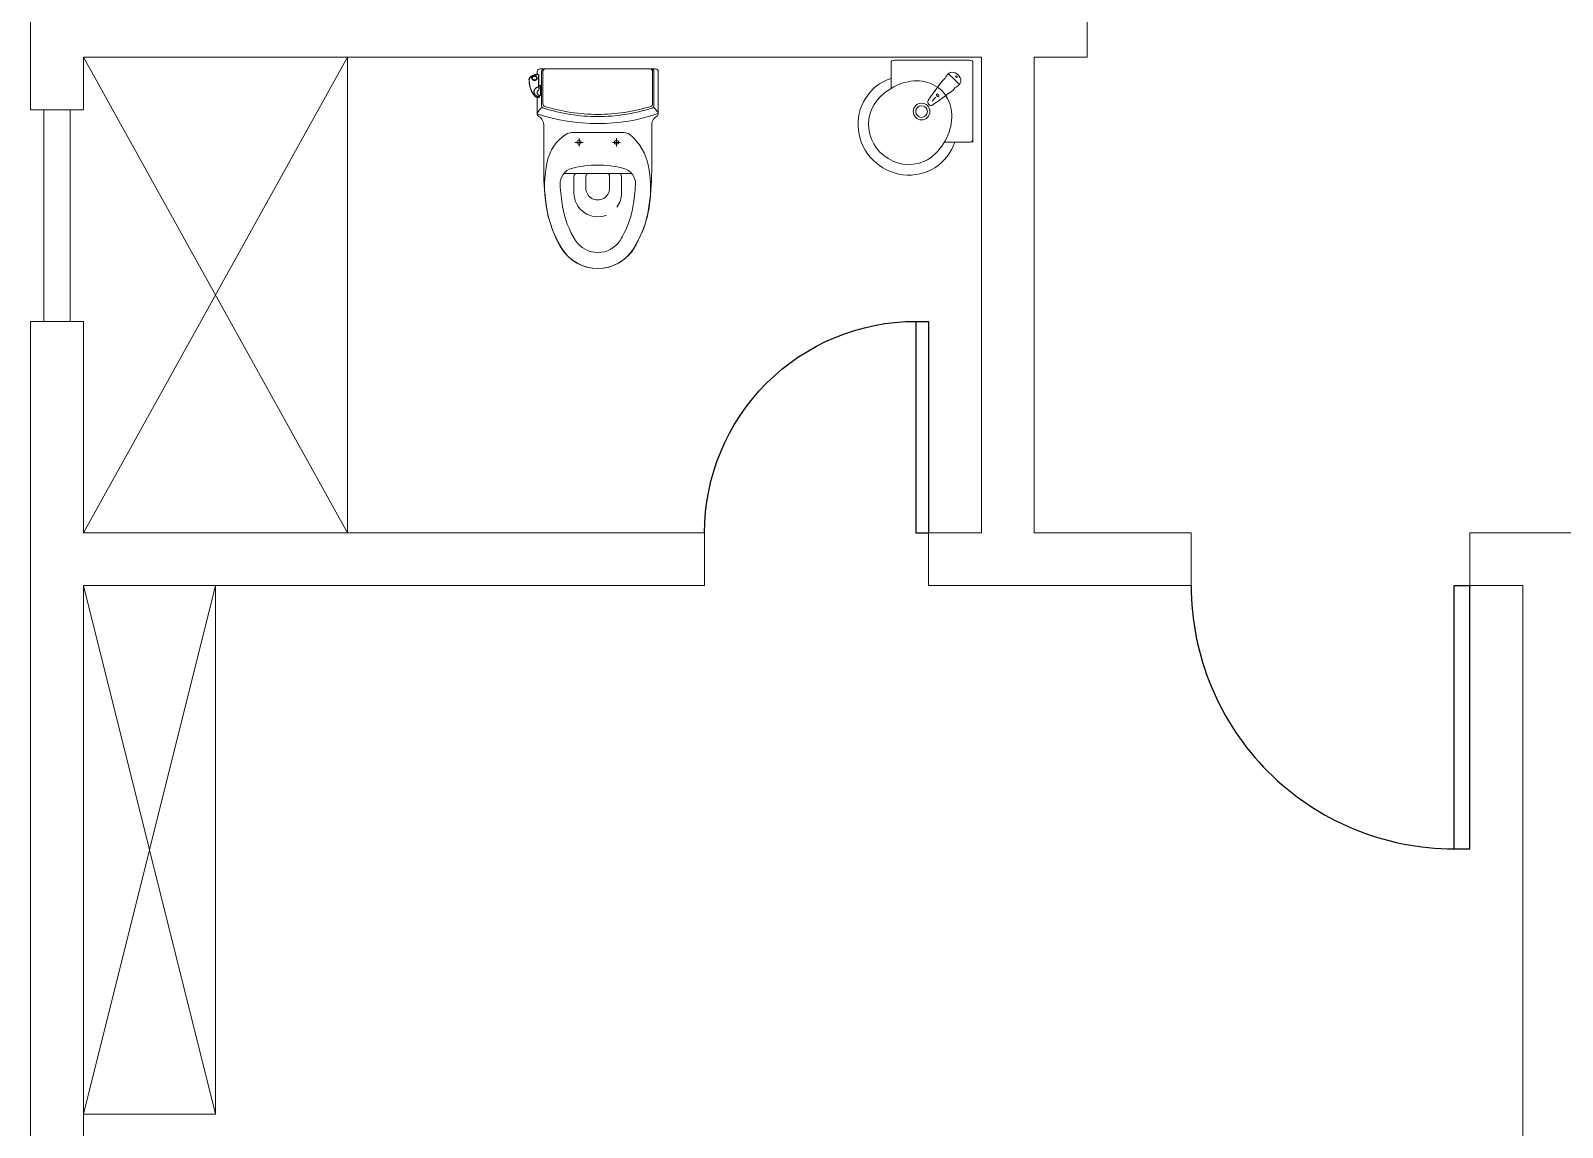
# Model space of a CAD drawing. Header units: inches. Extents: x -179 to 300, y 123 to 718.
# Drawn here: x -155.74 to -149.94, y 219.55 to 223.7 of the extents above; entities that cross this region are included whole.
import ezdxf

# ---------------------------------------------------------------- set-up
doc = ezdxf.new("R2010")
doc.units = ezdxf.units.IN
doc.header["$MEASUREMENT"] = 0
doc.linetypes.add('ACAD_ISO02W100', pattern=[15, 12, -3])
doc.linetypes.add('HIDDEN', pattern=[0.375, 0.25, -0.125])
for name, color, linetype in [('1', 1, 'Continuous'), ('A_WALL_3D', 1, 'Continuous'), ('BODY', 7, 'Continuous'), ('COVER', 7, 'Continuous'), ('DIM', 7, 'Continuous'), ('FUR', 6, 'Continuous'), ('HIDDEN', 8, 'HIDDEN')]:
    doc.layers.add(name, color=color, linetype=linetype)

# ---------------------------------------------------------------- blocks, each defined once
blk = doc.blocks.new('DESK4')
at = {"color": 0}
for p, q in [((0, 1), (-0.06, 1)), ((0, 0), (-0.06, 0))]:
    blk.add_line(p, q, dxfattribs=at)
blk.add_lwpolyline([(-0.06, 1), (-0.06, 0)], dxfattribs=at)
blk.add_lwpolyline([(1, 0, 0.414214), (0, 1), (0, 0)], format="xyb", dxfattribs=at)

msp = doc.modelspace()

# ---------------------------------------------------------------- linework, layer by layer
at = {"color": 40, "linetype": 'ACAD_ISO02W100', "lineweight": 0, "true_color": 0xf8d731}
for p, q in [((-155.74211, 223.79621), (-155.74211, 223.39621)), ((-155.54211, 223.39621), (-155.74211, 223.39621)), ((-155.74211, 222.59621), (-155.74211, 217.39621)), ((-155.54211, 222.59621), (-155.74211, 222.59621)), ((-153.19011, 221.79621), (-153.19011, 221.59621)), ((-152.34211, 221.79621), (-152.34211, 221.59621)), ((-150.29211, 221.59621), (-150.29211, 221.79621))]:
    msp.add_line(p, q, dxfattribs=at)
at = {"lineweight": 0}
for p, q in [((-151.74211, 223.79621), (-151.74211, 223.59621)), ((-152.14211, 223.59621), (-155.54211, 223.59621)), ((-151.74211, 223.59621), (-151.94211, 223.59621))]:
    msp.add_line(p, q, dxfattribs=at)
at = {"linetype": 'ACAD_ISO02W100', "lineweight": 0}
for p, q in [((-155.54211, 223.59621), (-155.54211, 223.39621)), ((-152.14211, 223.59621), (-152.14211, 221.79621)), ((-151.94211, 223.59621), (-151.94211, 221.79621)), ((-155.69211, 223.39621), (-155.69211, 222.59621)), ((-155.59211, 223.39621), (-155.59211, 222.59621)), ((-155.54211, 222.59621), (-155.54211, 221.79621)), ((-153.19011, 221.79621), (-155.54211, 221.79621)), ((-152.14211, 221.79621), (-152.39011, 221.79621)), ((-151.34787, 221.79621), (-151.94211, 221.79621)), ((-151.94211, 221.79621), (-151.34787, 221.79621)), ((-151.94211, 221.79621), (-151.34787, 221.79621)), ((-149.69211, 221.79621), (-150.29211, 221.79621)), ((-150.29211, 221.79621), (-149.99211, 221.79621)), ((-153.19011, 221.59621), (-155.54211, 221.59621)), ((-155.54211, 221.59621), (-155.54211, 217.59621)), ((-151.34787, 221.59621), (-152.34211, 221.59621)), ((-150.09211, 221.59621), (-150.35187, 221.59621)), ((-150.09211, 221.59621), (-150.09211, 217.59621))]:
    msp.add_line(p, q, dxfattribs=at)
at = {"color": 177, "linetype": 'ACAD_ISO02W100', "lineweight": 0, "true_color": 0x293189}
for p, q in [((-154.54211, 223.59621), (-155.54211, 221.79621)), ((-155.54211, 223.59621), (-154.54211, 221.79621)), ((-154.54211, 223.59621), (-154.54211, 221.79621)), ((-155.54211, 221.59621), (-155.04211, 221.59621)), ((-155.04211, 221.59621), (-155.54211, 219.59621)), ((-155.04211, 219.59621), (-155.54211, 221.59621)), ((-155.04211, 221.59621), (-155.04211, 219.59621)), ((-155.04211, 219.59621), (-155.54211, 219.59621))]:
    msp.add_line(p, q, dxfattribs=at)
at = {"color": 177, "lineweight": 0, "true_color": 0x293189}
for p, q in [((-152.48409, 223.47779), (-152.48409, 223.57462)), ((-152.18409, 223.58462), (-152.47409, 223.58462)), ((-152.17409, 223.28462), (-152.17409, 223.57462)), ((-152.18409, 223.27462), (-152.28196, 223.27462))]:
    msp.add_line(p, q, dxfattribs=at)
at = {"color": 177, "linetype": 'Continuous', "lineweight": 0, "ltscale": 1.2, "true_color": 0x293189}
for q in [(-152.26594, 223.53321), (-152.2255, 223.49277)]:
    msp.add_line((-152.24572, 223.51299), q, dxfattribs=at)
at = {"color": 177, "linetype": 'Continuous', "lineweight": 0, "ltscale": 8, "true_color": 0x293189}
msp.add_line((-152.32901, 223.42969), (-152.31455, 223.44415), dxfattribs=at)
at = {"color": 40, "lineweight": 0, "true_color": 0xf8d731}
msp.add_line((-151.34787, 221.59621), (-151.34787, 221.79621), dxfattribs=at)
at = {"color": 177, "lineweight": 0, "true_color": 0x293189}
for centre, major_axis, ratio, start_param, end_param in [((-152.47409, 223.57462), (0.00707, 0.00707), 1, 0.7853982, 2.3561945), ((-152.18409, 223.57462), (0.00707, 0.00707), 1, 5.4977871, 7.0685835), ((-152.42157, 223.33713), (-0.13435, 0.13435), 0.9736842, -0.4588538, 3.6004465), ((-152.42161, 223.33717), (-0.1061, 0.1061), 0.9663492, -0.0372091, 3.1415927), ((-152.36854, 223.39016), (-0.02227, 0.02227), 1, 0.7853982, 7.0685835), ((-152.3075, 223.45121), (-0.00433, 0.00433), 0.5996165, 0, 6.2831853), ((-152.36854, 223.39016), (-0.01556, 0.01556), 1, 0.7853982, 7.0685835), ((-152.18409, 223.28462), (-0.00707, 0.00707), 1, 2.3561945, 3.9269908)]:
    msp.add_ellipse(centre, major_axis=major_axis, ratio=ratio, start_param=start_param, end_param=end_param, dxfattribs=at)
at = {"color": 177, "linetype": 'Continuous', "lineweight": 0, "ltscale": 1.2, "true_color": 0x293189}
for centre, major_axis, start_param, end_param in [((-152.2277, 223.49047), (0.04073, 0.04073), 1.4633961, 1.8945456), ((-152.25348, 223.52248), (0.01167, 0.01167), 0.8292988, 1.4633961), ((-152.25404, 223.50541), (-0.02373, 0.02373), 4.6966478, 5.5028112), ((-150.34786, 222.05288), (-1.71537, 1.71537), 0.1426695, 0.1807352), ((-152.24382, 223.46545), (0.04373, 0.04373), 1.3959207, 1.6214576), ((-152.29325, 223.51489), (-0.04373, 0.04373), 3.0909314, 3.3164683), ((-152.26823, 223.531), (-0.04073, 0.04073), 2.8178434, 3.2489929), ((-152.25329, 223.50467), (0.02373, 0.02373), 5.4927631, 6.2989265), ((-152.23622, 223.50522), (-0.01167, 0.01167), 3.2489929, 3.8830902), ((-152.33444, 223.42586), (0.00781, 0.00781), 1.7701561, 3.2434684), ((-152.33285, 223.42427), (0.00781, 0.00781), 3.0397169, 4.5130292), ((-153.70583, 225.41084), (1.71537, 1.71537), 4.5316538, 4.5697195)]:
    msp.add_ellipse(centre, major_axis=major_axis, ratio=1, start_param=start_param, end_param=end_param, dxfattribs=at)
at = {"color": 177, "lineweight": 0, "true_color": 0x293189, "extrusion": (0, 0, -1)}
msp.add_ellipse((-152.42161, 223.33717), major_axis=(0.12796, 0.13364), ratio=0.8109063, start_param=4.7008251, end_param=7.8715777, dxfattribs=at)
at = {"color": 177, "linetype": 'Continuous', "lineweight": 0, "ltscale": 8, "true_color": 0x293189}
msp.add_ellipse((-152.2366, 223.5221), major_axis=(0.00235, 0.00235), ratio=1, start_param=2.3561945, end_param=8.6393798, dxfattribs=at)
at = {"layer": '1', "color": 177, "linetype": 'ByBlock', "lineweight": 0, "true_color": 0x293189}
for p, q in [((-153.85511, 223.51101), (-153.85512, 223.51076)), ((-153.85511, 223.50976), (-153.85512, 223.51013)), ((-153.85511, 223.51056), (-153.85506, 223.51136)), ((-153.8551, 223.51122), (-153.85511, 223.51101)), ((-153.85511, 223.51013), (-153.85511, 223.51056)), ((-153.85511, 223.50976), (-153.85511, 223.51013)), ((-153.85502, 223.50752), (-153.85511, 223.50976)), ((-153.85505, 223.51188), (-153.8551, 223.51122)), ((-153.85506, 223.51136), (-153.85497, 223.51215)), ((-153.85493, 223.51275), (-153.85505, 223.51188)), ((-153.8549, 223.50528), (-153.85502, 223.50752)), ((-153.85497, 223.51215), (-153.85482, 223.51296)), ((-153.85476, 223.51359), (-153.85493, 223.51275)), ((-153.85473, 223.50306), (-153.8549, 223.50528)), ((-153.85482, 223.51296), (-153.85463, 223.51375)), ((-153.85454, 223.51441), (-153.85476, 223.51359)), ((-153.85452, 223.50084), (-153.85473, 223.50306)), ((-153.85463, 223.51375), (-153.85439, 223.51454)), ((-153.85427, 223.51522), (-153.85454, 223.51441)), ((-153.85427, 223.49865), (-153.85452, 223.50084)), ((-153.85439, 223.51454), (-153.85411, 223.51529)), ((-153.85397, 223.51598), (-153.85427, 223.51522)), ((-153.85392, 223.49603), (-153.85427, 223.49865)), ((-153.85411, 223.51114), (-153.85417, 223.51031)), ((-153.85417, 223.51031), (-153.85417, 223.50947)), ((-153.85417, 223.50947), (-153.85407, 223.50692)), ((-153.85411, 223.51529), (-153.85379, 223.51603)), ((-153.854, 223.51197), (-153.85411, 223.51114)), ((-153.85407, 223.50692), (-153.85392, 223.50439)), ((-153.85384, 223.51276), (-153.854, 223.51197)), ((-153.85362, 223.51673), (-153.85397, 223.51598)), ((-153.85392, 223.50439), (-153.85372, 223.50187)), ((-153.85351, 223.49343), (-153.85392, 223.49603)), ((-153.85364, 223.51354), (-153.85384, 223.51276)), ((-153.85379, 223.51603), (-153.85343, 223.51675)), ((-153.85372, 223.50187), (-153.85346, 223.49937)), ((-153.85338, 223.51431), (-153.85364, 223.51354)), ((-153.85322, 223.51745), (-153.85362, 223.51673)), ((-153.85305, 223.49086), (-153.85351, 223.49343)), ((-153.85346, 223.49937), (-153.85315, 223.49689)), ((-153.85343, 223.51675), (-153.85301, 223.51746)), ((-153.85309, 223.51503), (-153.85338, 223.51431)), ((-153.85279, 223.51814), (-153.85322, 223.51745)), ((-153.85315, 223.49689), (-153.85279, 223.49439)), ((-153.85276, 223.51572), (-153.85309, 223.51503)), ((-153.85252, 223.48832), (-153.85305, 223.49086)), ((-153.85301, 223.51746), (-153.85255, 223.51816)), ((-153.85233, 223.5188), (-153.85279, 223.51814)), ((-153.85279, 223.49439), (-153.85237, 223.49192)), ((-153.85239, 223.5164), (-153.85276, 223.51572)), ((-153.85255, 223.51816), (-153.85205, 223.51882)), ((-153.85194, 223.48581), (-153.85252, 223.48832)), ((-153.85199, 223.51704), (-153.85239, 223.5164)), ((-153.85237, 223.49192), (-153.8519, 223.48947)), ((-153.85182, 223.51943), (-153.85233, 223.5188)), ((-153.85205, 223.51882), (-153.85149, 223.51949)), ((-153.85155, 223.51766), (-153.85199, 223.51704)), ((-153.8513, 223.48332), (-153.85194, 223.48581)), ((-153.8519, 223.48947), (-153.85137, 223.48704)), ((-153.85127, 223.52005), (-153.85182, 223.51943)), ((-153.85108, 223.51825), (-153.85155, 223.51766)), ((-153.85149, 223.51949), (-153.85088, 223.52012)), ((-153.85137, 223.48704), (-153.8508, 223.48464)), ((-153.85061, 223.48086), (-153.8513, 223.48332)), ((-153.85067, 223.52064), (-153.85127, 223.52005)), ((-153.85056, 223.51883), (-153.85108, 223.51825)), ((-153.85088, 223.52012), (-153.85023, 223.52072)), ((-153.8508, 223.48464), (-153.8502, 223.48238)), ((-153.85005, 223.5212), (-153.85067, 223.52064)), ((-153.84986, 223.47844), (-153.85061, 223.48086)), ((-153.85001, 223.51939), (-153.85056, 223.51883)), ((-153.85023, 223.52072), (-153.84952, 223.5213)), ((-153.8502, 223.48238), (-153.84956, 223.48015)), ((-153.84941, 223.52171), (-153.85005, 223.5212)), ((-153.84942, 223.51991), (-153.85001, 223.51939)), ((-153.84913, 223.47624), (-153.84986, 223.47844)), ((-153.84956, 223.48015), (-153.84888, 223.47795)), ((-153.84952, 223.5213), (-153.84878, 223.52183)), ((-153.84882, 223.52038), (-153.84942, 223.51991)), ((-153.84874, 223.52218), (-153.84941, 223.52171)), ((-153.84835, 223.47408), (-153.84913, 223.47624)), ((-153.84888, 223.47795), (-153.84814, 223.47577)), ((-153.8482, 223.52083), (-153.84882, 223.52038)), ((-153.84878, 223.52183), (-153.848, 223.52232)), ((-153.84804, 223.52261), (-153.84874, 223.52218)), ((-153.84752, 223.47194), (-153.84835, 223.47408)), ((-153.84754, 223.52123), (-153.8482, 223.52083)), ((-153.84814, 223.47577), (-153.84737, 223.47362)), ((-153.84722, 223.52311), (-153.84802, 223.52265)), ((-153.84642, 223.52353), (-153.84801, 223.52263)), ((-153.84596, 223.52213), (-153.84754, 223.52123)), ((-153.84631, 223.52362), (-153.84722, 223.52311)), ((-153.84478, 223.52441), (-153.84642, 223.52353)), ((-153.8454, 223.52411), (-153.84631, 223.52362)), ((-153.84435, 223.52299), (-153.84596, 223.52213)), ((-153.84448, 223.52458), (-153.8454, 223.52411)), ((-153.84311, 223.52524), (-153.84478, 223.52441)), ((-153.84355, 223.52505), (-153.84448, 223.52458)), ((-153.84271, 223.52381), (-153.84435, 223.52299)), ((-153.84428, 223.51636), (-153.84427, 223.51699)), ((-153.84424, 223.51574), (-153.84428, 223.51636)), ((-153.84427, 223.51699), (-153.84421, 223.51761)), ((-153.84415, 223.51511), (-153.84424, 223.51574)), ((-153.84421, 223.51761), (-153.84409, 223.51823)), ((-153.84401, 223.5145), (-153.84415, 223.51511)), ((-153.84409, 223.51823), (-153.84393, 223.51883)), ((-153.84382, 223.51391), (-153.84401, 223.5145)), ((-153.84393, 223.51883), (-153.84372, 223.51942)), ((-153.84358, 223.51332), (-153.84382, 223.51391)), ((-153.84372, 223.51942), (-153.84346, 223.51999)), ((-153.84331, 223.51276), (-153.84358, 223.51332)), ((-153.84261, 223.5255), (-153.84355, 223.52505)), ((-153.84346, 223.51999), (-153.84316, 223.52054)), ((-153.84298, 223.51223), (-153.84331, 223.51276)), ((-153.84316, 223.52054), (-153.84283, 223.52106)), ((-153.84142, 223.52602), (-153.84311, 223.52524)), ((-153.84263, 223.51171), (-153.84298, 223.51223)), ((-153.84283, 223.52106), (-153.84245, 223.52155)), ((-153.84105, 223.52458), (-153.84271, 223.52381)), ((-153.84215, 223.51113), (-153.84263, 223.51171)), ((-153.84167, 223.52593), (-153.84261, 223.5255)), ((-153.84258, 223.5169), (-153.84259, 223.51641)), ((-153.84259, 223.51641), (-153.84255, 223.51592)), ((-153.84252, 223.51738), (-153.84258, 223.5169)), ((-153.84255, 223.51592), (-153.84248, 223.51543)), ((-153.84243, 223.51786), (-153.84252, 223.51738)), ((-153.84248, 223.51543), (-153.84236, 223.51496)), ((-153.84245, 223.52155), (-153.84205, 223.52202)), ((-153.84229, 223.51834), (-153.84243, 223.51786)), ((-153.84236, 223.51496), (-153.84221, 223.51449)), ((-153.84212, 223.51879), (-153.84229, 223.51834)), ((-153.84221, 223.51449), (-153.84201, 223.51403)), ((-153.84163, 223.5106), (-153.84215, 223.51113)), ((-153.8419, 223.51924), (-153.84212, 223.51879)), ((-153.84205, 223.52202), (-153.84152, 223.52254)), ((-153.84201, 223.51403), (-153.84178, 223.5136)), ((-153.84165, 223.51967), (-153.8419, 223.51924)), ((-153.84178, 223.5136), (-153.84151, 223.51318)), ((-153.84071, 223.52636), (-153.84167, 223.52593)), ((-153.84137, 223.52007), (-153.84165, 223.51967)), ((-153.84107, 223.5101), (-153.84163, 223.5106)), ((-153.84152, 223.52254), (-153.84096, 223.52302)), ((-153.84151, 223.51318), (-153.84121, 223.51277)), ((-153.8397, 223.52676), (-153.84142, 223.52602)), ((-153.84106, 223.52046), (-153.84137, 223.52007)), ((-153.84121, 223.51277), (-153.84071, 223.51222)), ((-153.84047, 223.50965), (-153.84107, 223.5101)), ((-153.84072, 223.52083), (-153.84106, 223.52046)), ((-153.83937, 223.5253), (-153.84105, 223.52458)), ((-153.84096, 223.52302), (-153.84036, 223.52345)), ((-153.84029, 223.52123), (-153.84072, 223.52083)), ((-153.83976, 223.52676), (-153.84071, 223.52636)), ((-153.84071, 223.51222), (-153.84015, 223.5117)), ((-153.83985, 223.50925), (-153.84047, 223.50965)), ((-153.84036, 223.52345), (-153.83973, 223.52383)), ((-153.83981, 223.5216), (-153.84029, 223.52123)), ((-153.84015, 223.5117), (-153.83955, 223.51125)), ((-153.83903, 223.5088), (-153.83985, 223.50925)), ((-153.83931, 223.52194), (-153.83981, 223.5216)), ((-153.83879, 223.52716), (-153.83976, 223.52676)), ((-153.83973, 223.52383), (-153.83907, 223.52417)), ((-153.83767, 223.52756), (-153.8397, 223.52676)), ((-153.83955, 223.51125), (-153.8389, 223.51084)), ((-153.83738, 223.52609), (-153.83937, 223.5253)), ((-153.83879, 223.52224), (-153.83931, 223.52194)), ((-153.83907, 223.52417), (-153.83823, 223.52453)), ((-153.83818, 223.50843), (-153.83903, 223.5088)), ((-153.8389, 223.51084), (-153.83822, 223.5105)), ((-153.83782, 223.52754), (-153.83879, 223.52716)), ((-153.83824, 223.52251), (-153.83879, 223.52224)), ((-153.83754, 223.52278), (-153.83824, 223.52251)), ((-153.83823, 223.52453), (-153.83735, 223.52481)), ((-153.83822, 223.5105), (-153.83751, 223.51021)), ((-153.8373, 223.50813), (-153.83818, 223.50843)), ((-153.83684, 223.5279), (-153.83782, 223.52754)), ((-153.83562, 223.5283), (-153.83767, 223.52756)), ((-153.83681, 223.523), (-153.83754, 223.52278)), ((-153.83751, 223.51021), (-153.83678, 223.50998)), ((-153.83537, 223.52682), (-153.83738, 223.52609)), ((-153.83735, 223.52481), (-153.83646, 223.52502)), ((-153.8364, 223.50791), (-153.8373, 223.50813)), ((-153.83585, 223.52825), (-153.83684, 223.5279)), ((-153.83606, 223.52316), (-153.83681, 223.523)), ((-153.83678, 223.50998), (-153.83603, 223.5098)), ((-153.83646, 223.52502), (-153.83555, 223.52515)), ((-153.83549, 223.50775), (-153.8364, 223.50791)), ((-153.83531, 223.52327), (-153.83606, 223.52316)), ((-153.83603, 223.5098), (-153.83527, 223.50968)), ((-153.83486, 223.52858), (-153.83585, 223.52825)), ((-153.83354, 223.52898), (-153.83562, 223.5283)), ((-153.83555, 223.52515), (-153.83464, 223.52521)), ((-153.83458, 223.50767), (-153.83549, 223.50775)), ((-153.83333, 223.52748), (-153.83537, 223.52682)), ((-153.83454, 223.52332), (-153.83531, 223.52327)), ((-153.83527, 223.50968), (-153.83451, 223.50961)), ((-153.83387, 223.5289), (-153.83486, 223.52858)), ((-153.83464, 223.52521), (-153.83372, 223.5252)), ((-153.83366, 223.50765), (-153.83458, 223.50767)), ((-153.83378, 223.5233), (-153.83454, 223.52332)), ((-153.83451, 223.50961), (-153.83374, 223.5096)), ((-153.83287, 223.52921), (-153.83387, 223.5289)), ((-153.83301, 223.52324), (-153.83378, 223.5233)), ((-153.83374, 223.5096), (-153.83298, 223.50964)), ((-153.83372, 223.5252), (-153.8328, 223.52511)), ((-153.83274, 223.50771), (-153.83366, 223.50765)), ((-153.83365, 223.47356), (-153.83319, 223.47428)), ((-153.83144, 223.52958), (-153.83354, 223.52898)), ((-153.83127, 223.52808), (-153.83333, 223.52748)), ((-153.83319, 223.47428), (-153.83269, 223.47499)), ((-153.83226, 223.52311), (-153.83301, 223.52324)), ((-153.83298, 223.50964), (-153.83222, 223.50974)), ((-153.83186, 223.5295), (-153.83287, 223.52921)), ((-153.8328, 223.52511), (-153.83189, 223.52495)), ((-153.83184, 223.50784), (-153.83274, 223.50771)), ((-153.83269, 223.47499), (-153.83215, 223.47568)), ((-153.83151, 223.52293), (-153.83226, 223.52311)), ((-153.83222, 223.50974), (-153.83148, 223.5099)), ((-153.83215, 223.47568), (-153.8314, 223.47656)), ((-153.83189, 223.52495), (-153.831, 223.52471)), ((-153.83086, 223.52977), (-153.83186, 223.5295)), ((-153.83094, 223.50804), (-153.83184, 223.50784)), ((-153.83078, 223.52269), (-153.83151, 223.52293)), ((-153.83148, 223.5099), (-153.83075, 223.51012)), ((-153.82932, 223.53012), (-153.83144, 223.52958)), ((-153.8314, 223.47656), (-153.83058, 223.4774)), ((-153.82919, 223.52861), (-153.83127, 223.52808)), ((-153.831, 223.52471), (-153.83012, 223.52441)), ((-153.83007, 223.50832), (-153.83094, 223.50804)), ((-153.82984, 223.53003), (-153.83086, 223.52977)), ((-153.83007, 223.52238), (-153.83078, 223.52269)), ((-153.83075, 223.51012), (-153.83005, 223.51038)), ((-153.83058, 223.4774), (-153.82972, 223.47821)), ((-153.83012, 223.52441), (-153.82927, 223.52402)), ((-153.8294, 223.52203), (-153.83007, 223.52238)), ((-153.82923, 223.50866), (-153.83007, 223.50832)), ((-153.83005, 223.51038), (-153.8295, 223.51064)), ((-153.82882, 223.53027), (-153.82984, 223.53003)), ((-153.82972, 223.47821), (-153.82902, 223.4788)), ((-153.8295, 223.51064), (-153.82898, 223.51093)), ((-153.82874, 223.52162), (-153.8294, 223.52203)), ((-153.82717, 223.5306), (-153.82932, 223.53012)), ((-153.82927, 223.52402), (-153.82846, 223.52357)), ((-153.82858, 223.50899), (-153.82923, 223.50866)), ((-153.82709, 223.52908), (-153.82919, 223.52861)), ((-153.82902, 223.4788), (-153.82829, 223.47936)), ((-153.82898, 223.51093), (-153.82848, 223.51126)), ((-153.82781, 223.53049), (-153.82882, 223.53027)), ((-153.82815, 223.52115), (-153.82874, 223.52162)), ((-153.82795, 223.50936), (-153.82858, 223.50899)), ((-153.82848, 223.51126), (-153.82801, 223.51163)), ((-153.82846, 223.52357), (-153.82784, 223.52315)), ((-153.82829, 223.47936), (-153.82753, 223.4799)), ((-153.82759, 223.52063), (-153.82815, 223.52115)), ((-153.82801, 223.51163), (-153.82758, 223.51202)), ((-153.82735, 223.50978), (-153.82795, 223.50936)), ((-153.82784, 223.52315), (-153.82724, 223.52269)), ((-153.82679, 223.53071), (-153.82781, 223.53049)), ((-153.82709, 223.52006), (-153.82759, 223.52063)), ((-153.82758, 223.51202), (-153.82724, 223.51238)), ((-153.82753, 223.4799), (-153.82674, 223.48042)), ((-153.82679, 223.51025), (-153.82735, 223.50978)), ((-153.82724, 223.52269), (-153.82668, 223.52219)), ((-153.82724, 223.51238), (-153.82693, 223.51276)), ((-153.82502, 223.531), (-153.82717, 223.5306)), ((-153.82498, 223.52948), (-153.82709, 223.52908)), ((-153.82679, 223.51965), (-153.82709, 223.52006)), ((-153.82693, 223.51276), (-153.82665, 223.51316)), ((-153.82576, 223.5309), (-153.82679, 223.53071)), ((-153.82653, 223.51922), (-153.82679, 223.51965)), ((-153.82627, 223.51075), (-153.82679, 223.51025)), ((-153.82674, 223.48042), (-153.82594, 223.4809)), ((-153.82668, 223.52219), (-153.82617, 223.52164)), ((-153.82665, 223.51316), (-153.8264, 223.51358)), ((-153.8263, 223.51878), (-153.82653, 223.51922)), ((-153.8264, 223.51358), (-153.82619, 223.51402)), ((-153.8261, 223.51832), (-153.8263, 223.51878)), ((-153.82586, 223.51121), (-153.82627, 223.51075)), ((-153.82619, 223.51402), (-153.82602, 223.51447)), ((-153.82617, 223.52164), (-153.82569, 223.52105)), ((-153.82595, 223.51785), (-153.8261, 223.51832)), ((-153.82602, 223.51447), (-153.82588, 223.51494)), ((-153.82583, 223.51737), (-153.82595, 223.51785)), ((-153.82594, 223.4809), (-153.82511, 223.48135)), ((-153.82588, 223.51494), (-153.82579, 223.51542)), ((-153.82549, 223.5117), (-153.82586, 223.51121)), ((-153.82575, 223.51688), (-153.82583, 223.51737)), ((-153.82579, 223.51542), (-153.82573, 223.5159)), ((-153.82473, 223.53108), (-153.82576, 223.5309)), ((-153.82572, 223.51639), (-153.82575, 223.51688)), ((-153.82573, 223.5159), (-153.82572, 223.51639)), ((-153.82569, 223.52105), (-153.82534, 223.52052)), ((-153.82516, 223.51221), (-153.82549, 223.5117)), ((-153.82534, 223.52052), (-153.82502, 223.51998)), ((-153.82486, 223.51275), (-153.82516, 223.51221)), ((-153.82511, 223.48135), (-153.82426, 223.48177)), ((-153.82285, 223.53134), (-153.82502, 223.531)), ((-153.82502, 223.51998), (-153.82474, 223.51941)), ((-153.82285, 223.52981), (-153.82498, 223.52948)), ((-153.82461, 223.51331), (-153.82486, 223.51275)), ((-153.82474, 223.51941), (-153.8245, 223.51882)), ((-153.82369, 223.53125), (-153.82473, 223.53108)), ((-153.8244, 223.51389), (-153.82461, 223.51331)), ((-153.8245, 223.51882), (-153.82432, 223.51822)), ((-153.82423, 223.51449), (-153.8244, 223.51389)), ((-153.82432, 223.51822), (-153.82418, 223.5176)), ((-153.82426, 223.48177), (-153.82339, 223.48217)), ((-153.82412, 223.5151), (-153.82423, 223.51449)), ((-153.82418, 223.5176), (-153.82409, 223.51698)), ((-153.82406, 223.51573), (-153.82412, 223.5151)), ((-153.82409, 223.51698), (-153.82405, 223.51635)), ((-153.82405, 223.51635), (-153.82406, 223.51573)), ((-153.82283, 223.53137), (-153.82369, 223.53125)), ((-153.82339, 223.48217), (-153.82248, 223.48253)), ((-153.82237, 223.53137), (-153.82285, 223.53134)), ((-153.8225, 223.52984), (-153.82285, 223.52981)), ((-153.82274, 223.53138), (-153.82283, 223.53137)), ((-153.82249, 223.5314), (-153.82274, 223.53138)), ((-153.82214, 223.52982), (-153.8225, 223.52984)), ((-153.82223, 223.53141), (-153.82249, 223.5314)), ((-153.82248, 223.48253), (-153.82154, 223.48287)), ((-153.82189, 223.53136), (-153.82237, 223.53137)), ((-153.82198, 223.5314), (-153.82223, 223.53141)), ((-153.82179, 223.52977), (-153.82214, 223.52982)), ((-153.82172, 223.53137), (-153.82198, 223.5314)), ((-153.82142, 223.53128), (-153.82189, 223.53136)), ((-153.82147, 223.52968), (-153.82179, 223.52977)), ((-153.82147, 223.53133), (-153.82172, 223.53137)), ((-153.82154, 223.48287), (-153.82059, 223.48317)), ((-153.82122, 223.53127), (-153.82147, 223.53133)), ((-153.82115, 223.52956), (-153.82147, 223.52968)), ((-153.82098, 223.53116), (-153.82142, 223.53128)), ((-153.82097, 223.5312), (-153.82122, 223.53127)), ((-153.82085, 223.5294), (-153.82115, 223.52956)), ((-153.82056, 223.53099), (-153.82098, 223.53116)), ((-153.82073, 223.53111), (-153.82097, 223.5312)), ((-153.82057, 223.52921), (-153.82085, 223.5294)), ((-153.8205, 223.531), (-153.82073, 223.53111)), ((-153.82059, 223.48317), (-153.81963, 223.48344)), ((-153.82032, 223.52899), (-153.82057, 223.52921)), ((-153.82017, 223.53078), (-153.82056, 223.53099)), ((-153.82027, 223.53088), (-153.8205, 223.531)), ((-153.82009, 223.52874), (-153.82032, 223.52899)), ((-153.82005, 223.53075), (-153.82027, 223.53088)), ((-153.8198, 223.53053), (-153.82017, 223.53078)), ((-153.81989, 223.52847), (-153.82009, 223.52874)), ((-153.81984, 223.5306), (-153.82005, 223.53075)), ((-153.81972, 223.52818), (-153.81989, 223.52847)), ((-153.81964, 223.53045), (-153.81984, 223.5306)), ((-153.81946, 223.53024), (-153.8198, 223.53053)), ((-153.81958, 223.52787), (-153.81972, 223.52818)), ((-153.81946, 223.53028), (-153.81964, 223.53045)), ((-153.81963, 223.48344), (-153.81896, 223.4836)), ((-153.81948, 223.52755), (-153.81958, 223.52787)), ((-153.81942, 223.52723), (-153.81948, 223.52755)), ((-153.81928, 223.5301), (-153.81946, 223.53028)), ((-153.81915, 223.52992), (-153.81946, 223.53024)), ((-153.81939, 223.5269), (-153.81942, 223.52723)), ((-153.81936, 223.52496), (-153.81939, 223.5269)), ((-153.81933, 223.52303), (-153.81936, 223.52496)), ((-153.81927, 223.51991), (-153.81933, 223.52303)), ((-153.81911, 223.5299), (-153.81928, 223.5301)), ((-153.81921, 223.5168), (-153.81927, 223.51991)), ((-153.81914, 223.51371), (-153.81921, 223.5168)), ((-153.81889, 223.52956), (-153.81915, 223.52992)), ((-153.81907, 223.51063), (-153.81914, 223.51371)), ((-153.81896, 223.5297), (-153.81911, 223.5299)), ((-153.819, 223.50758), (-153.81907, 223.51063)), ((-153.81892, 223.50457), (-153.819, 223.50758)), ((-153.81888, 223.52958), (-153.81896, 223.5297)), ((-153.81896, 223.4836), (-153.81828, 223.48374)), ((-153.81885, 223.50157), (-153.81892, 223.50457)), ((-153.81866, 223.52918), (-153.81889, 223.52956)), ((-153.81876, 223.4986), (-153.81885, 223.50157)), ((-153.81867, 223.49565), (-153.81876, 223.4986)), ((-153.81858, 223.49272), (-153.81867, 223.49565)), ((-153.81848, 223.52877), (-153.81866, 223.52918)), ((-153.81851, 223.4903), (-153.81858, 223.49272)), ((-153.81842, 223.4879), (-153.81851, 223.4903)), ((-153.81835, 223.52835), (-153.81848, 223.52877)), ((-153.81834, 223.48552), (-153.81842, 223.4879)), ((-153.81827, 223.52792), (-153.81835, 223.52835)), ((-153.81828, 223.48374), (-153.81834, 223.48552)), ((-153.81833, 223.47342), (-153.8183, 223.47442)), ((-153.8183, 223.47442), (-153.81827, 223.47542)), ((-153.81826, 223.48317), (-153.81828, 223.48374)), ((-153.81824, 223.5275), (-153.81827, 223.52792)), ((-153.81827, 223.47542), (-153.81825, 223.47642)), ((-153.81825, 223.48259), (-153.81826, 223.48317)), ((-153.81825, 223.482), (-153.81825, 223.48259)), ((-153.81824, 223.48141), (-153.81825, 223.482)), ((-153.81825, 223.47642), (-153.81824, 223.47742)), ((-153.81818, 223.52452), (-153.81824, 223.52749)), ((-153.81823, 223.48043), (-153.81824, 223.48141)), ((-153.81824, 223.47742), (-153.81823, 223.47843)), ((-153.81823, 223.47944), (-153.81823, 223.48043)), ((-153.81823, 223.47843), (-153.81823, 223.47944)), ((-153.81813, 223.52157), (-153.81818, 223.52452)), ((-153.81807, 223.51862), (-153.81813, 223.52157)), ((-153.81801, 223.5157), (-153.81807, 223.51862)), ((-153.81795, 223.51283), (-153.81801, 223.5157)), ((-153.81788, 223.50999), (-153.81795, 223.51283)), ((-153.81781, 223.50715), (-153.81788, 223.50999)), ((-153.81774, 223.50434), (-153.81781, 223.50715)), ((-153.81766, 223.50154), (-153.81774, 223.50434)), ((-153.8175, 223.4744), (-153.81767, 223.47382)), ((-153.81758, 223.49876), (-153.81766, 223.50154)), ((-153.8175, 223.49601), (-153.81758, 223.49876)), ((-153.81741, 223.4933), (-153.8175, 223.49601)), ((-153.81734, 223.47499), (-153.8175, 223.4744)), ((-153.81741, 223.49327), (-153.81741, 223.4933)), ((-153.81741, 223.49329), (-153.81741, 223.4933)), ((-153.81738, 223.49249), (-153.81741, 223.49327)), ((-153.81735, 223.49174), (-153.81738, 223.49249)), ((-153.81732, 223.49099), (-153.81735, 223.49174)), ((-153.81723, 223.47543), (-153.81734, 223.47499)), ((-153.81728, 223.49027), (-153.81732, 223.49099)), ((-153.81724, 223.48959), (-153.81728, 223.49027)), ((-153.81719, 223.48895), (-153.81724, 223.48959)), ((-153.81715, 223.47586), (-153.81723, 223.47543)), ((-153.81722, 223.48421), (-153.81719, 223.48334)), ((-153.81714, 223.48836), (-153.81719, 223.48895)), ((-153.81719, 223.48334), (-153.81716, 223.48245)), ((-153.81716, 223.48245), (-153.81713, 223.48155)), ((-153.81708, 223.47629), (-153.81715, 223.47586)), ((-153.81709, 223.48783), (-153.81714, 223.48836)), ((-153.81713, 223.48155), (-153.81711, 223.48063)), ((-153.81711, 223.48063), (-153.81709, 223.47966)), ((-153.81704, 223.48735), (-153.81709, 223.48783)), ((-153.81709, 223.47966), (-153.81708, 223.47869)), ((-153.81708, 223.47869), (-153.81706, 223.4777)), ((-153.81705, 223.47671), (-153.81708, 223.47629)), ((-153.81706, 223.4777), (-153.81705, 223.47671)), ((-153.81699, 223.48691), (-153.81704, 223.48735)), ((-153.81693, 223.48653), (-153.81699, 223.48691)), ((-153.81687, 223.4862), (-153.81693, 223.48653)), ((-153.81689, 223.48643), (-153.81682, 223.48633)), ((-153.81687, 223.48633), (-153.81689, 223.48638)), ((-153.81685, 223.48623), (-153.81687, 223.48633)), ((-153.81681, 223.48593), (-153.81687, 223.4862)), ((-153.81683, 223.48615), (-153.81685, 223.48623)), ((-153.81682, 223.48609), (-153.81683, 223.48615)), ((-153.81682, 223.48633), (-153.8167, 223.48612)), ((-153.8168, 223.48605), (-153.81682, 223.48609)), ((-153.81675, 223.48572), (-153.81681, 223.48593)), ((-153.8168, 223.48602), (-153.8168, 223.48605)), ((-153.81679, 223.48601), (-153.8168, 223.48602)), ((-153.81679, 223.48601), (-153.81679, 223.48601)), ((-153.81669, 223.48557), (-153.81675, 223.48572)), ((-153.8167, 223.48612), (-153.81664, 223.48597)), ((-153.81663, 223.48547), (-153.81669, 223.48557)), ((-153.81664, 223.48597), (-153.81659, 223.48581)), ((-153.81657, 223.48544), (-153.81663, 223.48547)), ((-153.81659, 223.48581), (-153.81656, 223.48563)), ((-153.81656, 223.48563), (-153.81657, 223.48544)), ((-153.81149, 223.45159), (-153.81149, 223.48858)), ((-153.84665, 223.46983), (-153.84752, 223.47194)), ((-153.84737, 223.47362), (-153.84654, 223.47151)), ((-153.84573, 223.46776), (-153.84665, 223.46983)), ((-153.84654, 223.47151), (-153.84568, 223.46942)), ((-153.84482, 223.4658), (-153.84573, 223.46776)), ((-153.84568, 223.46942), (-153.84477, 223.46736)), ((-153.84386, 223.46388), (-153.84482, 223.4658)), ((-153.84477, 223.46736), (-153.84381, 223.46533)), ((-153.84286, 223.46198), (-153.84386, 223.46388)), ((-153.84381, 223.46533), (-153.84281, 223.46334)), ((-153.84182, 223.46012), (-153.84286, 223.46198)), ((-153.84281, 223.46334), (-153.84171, 223.46128)), ((-153.84074, 223.45828), (-153.84182, 223.46012)), ((-153.84171, 223.46128), (-153.84057, 223.45925)), ((-153.83962, 223.45648), (-153.84074, 223.45828)), ((-153.84057, 223.45925), (-153.83937, 223.45727)), ((-153.83845, 223.45471), (-153.83962, 223.45648)), ((-153.83937, 223.45727), (-153.83813, 223.45532)), ((-153.83725, 223.45297), (-153.83845, 223.45471)), ((-153.83813, 223.45532), (-153.83684, 223.45341)), ((-153.83601, 223.45126), (-153.83725, 223.45297)), ((-153.83684, 223.45341), (-153.83544, 223.45146)), ((-153.83618, 223.46453), (-153.83617, 223.46558)), ((-153.83612, 223.46349), (-153.83618, 223.46453)), ((-153.83617, 223.46558), (-153.83608, 223.46663)), ((-153.83603, 223.46267), (-153.83612, 223.46349)), ((-153.83608, 223.46663), (-153.83597, 223.46744)), ((-153.83589, 223.46186), (-153.83603, 223.46267)), ((-153.83472, 223.44959), (-153.83601, 223.45126)), ((-153.83597, 223.46744), (-153.83582, 223.46824)), ((-153.8357, 223.46106), (-153.83589, 223.46186)), ((-153.83582, 223.46824), (-153.83562, 223.46904)), ((-153.83548, 223.46026), (-153.8357, 223.46106)), ((-153.83562, 223.46904), (-153.83538, 223.46984)), ((-153.83522, 223.4595), (-153.83548, 223.46026)), ((-153.83544, 223.45146), (-153.83399, 223.44955)), ((-153.83538, 223.46984), (-153.83501, 223.47085)), ((-153.83492, 223.45875), (-153.83522, 223.4595)), ((-153.83501, 223.47085), (-153.83458, 223.47185)), ((-153.83458, 223.45801), (-153.83492, 223.45875)), ((-153.83455, 223.44937), (-153.83472, 223.44959)), ((-153.83458, 223.47185), (-153.83408, 223.47282)), ((-153.8342, 223.45729), (-153.83458, 223.45801)), ((-153.83454, 223.44936), (-153.83431, 223.4491)), ((-153.83431, 223.4491), (-153.83402, 223.44877)), ((-153.83376, 223.45654), (-153.8342, 223.45729)), ((-153.83408, 223.47282), (-153.83365, 223.47356)), ((-153.83402, 223.44877), (-153.83371, 223.44845)), ((-153.83399, 223.44955), (-153.83351, 223.44898)), ((-153.83328, 223.45581), (-153.83376, 223.45654)), ((-153.83371, 223.44845), (-153.83339, 223.44814)), ((-153.83351, 223.44898), (-153.833, 223.44844)), ((-153.83339, 223.44814), (-153.83305, 223.44784)), ((-153.83276, 223.4551), (-153.83328, 223.45581)), ((-153.83305, 223.44784), (-153.8327, 223.44754)), ((-153.833, 223.44844), (-153.83244, 223.44792)), ((-153.83221, 223.4544), (-153.83276, 223.4551)), ((-153.8327, 223.44754), (-153.83233, 223.44724)), ((-153.83244, 223.44792), (-153.83182, 223.4474)), ((-153.83233, 223.44724), (-153.83195, 223.44696)), ((-153.83163, 223.45375), (-153.83221, 223.4544)), ((-153.83195, 223.44696), (-153.83156, 223.44668)), ((-153.83182, 223.4474), (-153.83117, 223.44692)), ((-153.83102, 223.45312), (-153.83163, 223.45375)), ((-153.83156, 223.44668), (-153.83115, 223.44641)), ((-153.83117, 223.44692), (-153.83048, 223.44646)), ((-153.83115, 223.44641), (-153.83073, 223.44615)), ((-153.83038, 223.45251), (-153.83102, 223.45312)), ((-153.83073, 223.44615), (-153.8303, 223.44589)), ((-153.83048, 223.44646), (-153.82979, 223.44605)), ((-153.8297, 223.45193), (-153.83038, 223.45251)), ((-153.8303, 223.44589), (-153.82985, 223.44565)), ((-153.82985, 223.44565), (-153.82939, 223.44541)), ((-153.82979, 223.44605), (-153.82907, 223.44566)), ((-153.82897, 223.45134), (-153.8297, 223.45193)), ((-153.82939, 223.44541), (-153.82892, 223.44518)), ((-153.82907, 223.44566), (-153.82832, 223.4453)), ((-153.82821, 223.45079), (-153.82897, 223.45134)), ((-153.82892, 223.44518), (-153.82844, 223.44496)), ((-153.82844, 223.44496), (-153.82795, 223.44475)), ((-153.82832, 223.4453), (-153.82754, 223.44496)), ((-153.82741, 223.45025), (-153.82821, 223.45079)), ((-153.82795, 223.44475), (-153.82744, 223.44455)), ((-153.82754, 223.44496), (-153.82674, 223.44465)), ((-153.82744, 223.44455), (-153.82693, 223.44435)), ((-153.82659, 223.44975), (-153.82741, 223.45025)), ((-153.82693, 223.44435), (-153.8264, 223.44417)), ((-153.82674, 223.44465), (-153.82591, 223.44436)), ((-153.82577, 223.44929), (-153.82659, 223.44975)), ((-153.8264, 223.44417), (-153.82587, 223.444)), ((-153.82591, 223.44436), (-153.82511, 223.44412)), ((-153.82587, 223.444), (-153.82533, 223.44384)), ((-153.82493, 223.44885), (-153.82577, 223.44929)), ((-153.82533, 223.44384), (-153.82478, 223.44369)), ((-153.82511, 223.44412), (-153.8243, 223.4439)), ((-153.82406, 223.44844), (-153.82493, 223.44885)), ((-153.82478, 223.44369), (-153.82422, 223.44354)), ((-153.82435, 223.46286), (-153.82438, 223.4621)), ((-153.82438, 223.4621), (-153.82435, 223.46135)), ((-153.82425, 223.46362), (-153.82435, 223.46286)), ((-153.82435, 223.46135), (-153.82426, 223.4606)), ((-153.8243, 223.4439), (-153.82347, 223.4437)), ((-153.82426, 223.4606), (-153.82411, 223.45986)), ((-153.82411, 223.46432), (-153.82425, 223.46362)), ((-153.82422, 223.44354), (-153.82365, 223.44341)), ((-153.82391, 223.46503), (-153.82411, 223.46432)), ((-153.82411, 223.45986), (-153.8239, 223.45912)), ((-153.82317, 223.44806), (-153.82406, 223.44844)), ((-153.82366, 223.46572), (-153.82391, 223.46503)), ((-153.8239, 223.45912), (-153.82362, 223.45839)), ((-153.82336, 223.4664), (-153.82366, 223.46572)), ((-153.82365, 223.44341), (-153.82307, 223.44329)), ((-153.82362, 223.45839), (-153.82329, 223.45768)), ((-153.82347, 223.4437), (-153.82264, 223.44353)), ((-153.82301, 223.46706), (-153.82336, 223.4664)), ((-153.82329, 223.45768), (-153.82289, 223.45699)), ((-153.8221, 223.44764), (-153.82317, 223.44806)), ((-153.82307, 223.44329), (-153.82277, 223.44324)), ((-153.82262, 223.46769), (-153.82301, 223.46706)), ((-153.82289, 223.45699), (-153.82243, 223.45633)), ((-153.82277, 223.44324), (-153.82098, 223.4429)), ((-153.82264, 223.44353), (-153.81993, 223.44303)), ((-153.82218, 223.4683), (-153.82262, 223.46769)), ((-153.82243, 223.45633), (-153.82193, 223.45572)), ((-153.82169, 223.46888), (-153.82218, 223.4683)), ((-153.821, 223.44726), (-153.8221, 223.44764)), ((-153.82193, 223.45572), (-153.82137, 223.45513)), ((-153.82116, 223.46944), (-153.82169, 223.46888)), ((-153.82137, 223.45513), (-153.82076, 223.45458)), ((-153.82058, 223.46996), (-153.82116, 223.46944)), ((-153.81988, 223.44693), (-153.821, 223.44726)), ((-153.82098, 223.4429), (-153.82005, 223.44274)), ((-153.82076, 223.45458), (-153.82011, 223.45406)), ((-153.82008, 223.47036), (-153.82058, 223.46996)), ((-153.82011, 223.45406), (-153.81941, 223.45358)), ((-153.81954, 223.47074), (-153.82008, 223.47036)), ((-153.82005, 223.44274), (-153.81988, 223.44271)), ((-153.81993, 223.44303), (-153.8196, 223.44298)), ((-153.81874, 223.44663), (-153.81988, 223.44693)), ((-153.81988, 223.44271), (-153.81963, 223.44268)), ((-153.81963, 223.44268), (-153.81937, 223.44266)), ((-153.8196, 223.44298), (-153.81926, 223.44297)), ((-153.81899, 223.4711), (-153.81954, 223.47074)), ((-153.81941, 223.45358), (-153.81879, 223.45322)), ((-153.81937, 223.44266), (-153.81911, 223.44266)), ((-153.81926, 223.44297), (-153.81893, 223.44297)), ((-153.81911, 223.44266), (-153.81885, 223.44267)), ((-153.81841, 223.47142), (-153.81899, 223.4711)), ((-153.81893, 223.44297), (-153.81861, 223.44301)), ((-153.81885, 223.44267), (-153.8186, 223.44269)), ((-153.81879, 223.45322), (-153.81814, 223.45289)), ((-153.81758, 223.44637), (-153.81874, 223.44663)), ((-153.81861, 223.44301), (-153.81829, 223.44307)), ((-153.8186, 223.44269), (-153.81835, 223.44272)), ((-153.81841, 223.47142), (-153.81836, 223.47242)), ((-153.8184, 223.47142), (-153.81841, 223.47142)), ((-153.81814, 223.47233), (-153.8184, 223.47142)), ((-153.81836, 223.47242), (-153.81833, 223.47342)), ((-153.81835, 223.44272), (-153.8181, 223.44277)), ((-153.81829, 223.44307), (-153.81798, 223.44316)), ((-153.81786, 223.47323), (-153.81814, 223.47233)), ((-153.81814, 223.45289), (-153.81748, 223.45259)), ((-153.8181, 223.44277), (-153.81786, 223.44283)), ((-153.81798, 223.44316), (-153.8177, 223.44327)), ((-153.81767, 223.47382), (-153.81786, 223.47323)), ((-153.81786, 223.44283), (-153.81762, 223.44291)), ((-153.8177, 223.44327), (-153.81743, 223.44341)), ((-153.81762, 223.44291), (-153.81738, 223.44299)), ((-153.81642, 223.44616), (-153.81758, 223.44637)), ((-153.81738, 223.45233), (-153.81748, 223.45259)), ((-153.81748, 223.45259), (-153.81747, 223.45259)), ((-153.81747, 223.45259), (-153.81715, 223.4523)), ((-153.81743, 223.44341), (-153.81719, 223.44356)), ((-153.81729, 223.45205), (-153.81738, 223.45233)), ((-153.81738, 223.44299), (-153.81715, 223.44309)), ((-153.81721, 223.45174), (-153.81729, 223.45205)), ((-153.81712, 223.45141), (-153.81721, 223.45174)), ((-153.81719, 223.44356), (-153.81697, 223.44374)), ((-153.81715, 223.4523), (-153.81682, 223.45205)), ((-153.81715, 223.44309), (-153.81693, 223.4432)), ((-153.81701, 223.4509), (-153.81712, 223.45141)), ((-153.81691, 223.45033), (-153.81701, 223.4509)), ((-153.81697, 223.44374), (-153.81678, 223.44394)), ((-153.81693, 223.4432), (-153.81672, 223.44333)), ((-153.81681, 223.44971), (-153.81691, 223.45033)), ((-153.81682, 223.45205), (-153.8166, 223.45191)), ((-153.81672, 223.44905), (-153.81681, 223.44971)), ((-153.81678, 223.44394), (-153.81663, 223.44415)), ((-153.81663, 223.44833), (-153.81672, 223.44905)), ((-153.81672, 223.44333), (-153.81653, 223.44346)), ((-153.81655, 223.44757), (-153.81663, 223.44833)), ((-153.81663, 223.44415), (-153.8165, 223.44438)), ((-153.8166, 223.45191), (-153.81638, 223.45179)), ((-153.81648, 223.44688), (-153.81655, 223.44757)), ((-153.81653, 223.44346), (-153.81635, 223.4436)), ((-153.8165, 223.44438), (-153.81642, 223.44461)), ((-153.81642, 223.44616), (-153.81648, 223.44688)), ((-153.81636, 223.44517), (-153.81642, 223.44616)), ((-153.81642, 223.44461), (-153.81637, 223.44486)), ((-153.81638, 223.45179), (-153.81619, 223.4517)), ((-153.81637, 223.44486), (-153.81636, 223.44517)), ((-153.81635, 223.4436), (-153.81618, 223.44376)), ((-153.81619, 223.4517), (-153.81606, 223.45165)), ((-153.81618, 223.44376), (-153.81602, 223.44392)), ((-153.81606, 223.45165), (-153.81595, 223.45162)), ((-153.81602, 223.44392), (-153.81588, 223.44409)), ((-153.81595, 223.45162), (-153.81593, 223.45161)), ((-153.81588, 223.44409), (-153.81575, 223.44427)), ((-153.81581, 223.4516), (-153.81575, 223.45114)), ((-153.81575, 223.45114), (-153.81569, 223.45064)), ((-153.81575, 223.44427), (-153.81564, 223.44446)), ((-153.81569, 223.45064), (-153.81564, 223.45011)), ((-153.81564, 223.45011), (-153.81558, 223.44954)), ((-153.81564, 223.44446), (-153.81554, 223.44466)), ((-153.81558, 223.44954), (-153.81553, 223.44892)), ((-153.81554, 223.44466), (-153.81546, 223.44485)), ((-153.81553, 223.44892), (-153.81547, 223.44826)), ((-153.81547, 223.44826), (-153.81542, 223.44757)), ((-153.81546, 223.44485), (-153.8154, 223.44505)), ((-153.81542, 223.44757), (-153.81537, 223.44684)), ((-153.8154, 223.44505), (-153.81535, 223.44525)), ((-153.81537, 223.44684), (-153.81531, 223.44585)), ((-153.81535, 223.44525), (-153.81532, 223.44546)), ((-153.81532, 223.44546), (-153.81531, 223.4455)), ((-153.81531, 223.44585), (-153.81522, 223.44678)), ((-153.81531, 223.44585), (-153.81531, 223.44551)), ((-153.81531, 223.44551), (-153.81531, 223.4455)), ((-153.81529, 223.44574), (-153.81513, 223.44748)), ((-153.81522, 223.44678), (-153.81514, 223.44771)), ((-153.81514, 223.45088), (-153.81514, 223.45145)), ((-153.81514, 223.45013), (-153.81514, 223.45088)), ((-153.81513, 223.44939), (-153.81514, 223.45013)), ((-153.81514, 223.44771), (-153.81513, 223.44782)), ((-153.81513, 223.44866), (-153.81513, 223.44939)), ((-153.81512, 223.44795), (-153.81513, 223.44866)), ((-153.81513, 223.44782), (-153.81512, 223.44794)), ((-153.81513, 223.44748), (-153.81512, 223.44759)), ((-153.81512, 223.44794), (-153.81512, 223.44795)), ((-153.81512, 223.4477), (-153.81512, 223.44794)), ((-153.81512, 223.44765), (-153.81512, 223.4477)), ((-153.81512, 223.44759), (-153.81512, 223.44765))]:
    msp.add_line(p, q, dxfattribs=at)
for centre, major_axis, start_param, end_param in [((-153.81149, 223.47009), (-0.01344, 0.01344), 5.5248174, 5.7991051), ((-153.63, 223.47179), (-0.13232, -0.13232), -0.8296991, -0.8116945), ((-153.69124, 223.47457), (-0.08896, 0.08896), 0.7180951, 0.7415855), ((-153.7484, 223.4785), (-0.04845, -0.04845), -0.886821, -0.8514998), ((-153.81199, 223.48858), (-0.000354, 0.000354), 3.9269908, 5.5248174), ((-153.81149, 223.47009), (-0.01344, -0.01344), 0.5491207, 0.7583678), ((-153.81199, 223.45159), (-0.000354, -0.000354), 0.7583679, 2.3561945)]:
    msp.add_ellipse(centre, major_axis=major_axis, ratio=1, start_param=start_param, end_param=end_param, dxfattribs=at)
at = {"layer": 'A_WALL_3D', "color": 177, "lineweight": 0, "true_color": 0x293189}
msp.add_line((-152.1741, 223.2731), (-152.1741, 223.57542), dxfattribs=at)
at = {"layer": 'BODY', "color": 177, "linetype": 'ByBlock', "lineweight": 0, "true_color": 0x293189}
for p, q in [((-153.82404, 223.52962), (-153.82404, 223.54117)), ((-153.81404, 223.55117), (-153.37533, 223.55117)), ((-153.80729, 223.41308), (-153.80729, 223.54117)), ((-153.80249, 223.54117), (-153.80249, 223.41876)), ((-153.38688, 223.54117), (-153.38688, 223.41876)), ((-153.38208, 223.41308), (-153.38208, 223.54117)), ((-153.36533, 223.38312), (-153.36533, 223.54117)), ((-153.82404, 223.38312), (-153.82404, 223.44383)), ((-153.79896, 223.33564), (-153.79896, 223.1662)), ((-153.39041, 223.33564), (-153.39041, 223.1662))]:
    msp.add_line(p, q, dxfattribs=at)
for centre, major_axis, start_param, end_param in [((-153.81404, 223.54117), (-0.00707, 0.00707), 5.4977871, 7.0685835), ((-153.79729, 223.54117), (-0.00707, -0.00707), 3.9269908, 5.4977871), ((-153.79249, 223.54117), (-0.00707, -0.00707), 3.9269908, 5.4977871), ((-153.39688, 223.54117), (-0.00707, 0.00707), 3.9269908, 5.4977871), ((-153.39208, 223.54117), (-0.00707, 0.00707), 3.9269908, 5.4977871), ((-153.37533, 223.54117), (-0.00707, -0.00707), 2.3561945, 3.9269908), ((-153.79249, 223.41876), (-0.00707, 0.00707), 0.7853982, 2.082708), ((-153.39688, 223.41876), (-0.00707, -0.00707), 1.0588846, 2.3561945), ((-153.81054, 223.38312), (-0.00955, -0.00955), -0.7853982, 0.2266548), ((-153.59559, 224.06372), (-0.50856, -0.50856), 0.4622628, 1.1112531), ((-153.8389, 223.33776), (-0.02828, -0.02828), 2.3032626, 3.3682475), ((-153.79683, 223.41282), (-0.0074, -0.0074), -0.8095548, 0.5188985), ((-153.59468, 224.05116), (-0.48085, -0.48085), 0.4780892, 0.7853982), ((-153.58942, 224.09832), (-0.50859, -0.50859), 0.4947869, 0.7780766), ((-153.59995, 224.09832), (-0.50859, 0.50859), 2.3635161, 2.6468057), ((-153.59468, 224.05116), (-0.48085, 0.48085), 2.3561945, 2.6635035), ((-153.35047, 223.33776), (-0.02828, 0.02828), 6.0565305, 7.1215154), ((-153.39254, 223.41282), (-0.0074, 0.0074), 2.6226941, 3.9511474), ((-153.37883, 223.38312), (-0.00955, 0.00955), 2.9149378, 3.9269908), ((-152.89896, 223.1662), (-0.6364, -0.6364), -0.7853982, -0.6238959), ((-154.29041, 223.1662), (-0.6364, -0.6364), 2.1946922, 2.3561945), ((-153.39245, 223.0858), (-0.28284, -0.28284), -0.6238959, -0.2167881), ((-153.79692, 223.0858), (-0.28284, 0.28284), 3.4058527, 3.7654885), ((-153.59468, 222.95657), (-0.11314, -0.11314), -0.2167881, 0.7853982), ((-153.59468, 222.95657), (-0.11314, 0.11314), 2.3561945, 3.3583808), ((-153.79692, 223.0858), (-0.28284, 0.28284), 3.3583808, 3.4065296)]:
    msp.add_ellipse(centre, major_axis=major_axis, ratio=1, start_param=start_param, end_param=end_param, dxfattribs=at)
at = {"layer": 'COVER', "color": 177, "linetype": 'ByBlock', "lineweight": 0, "ltscale": 5, "true_color": 0x293189}
msp.add_line((-153.4958, 223.31042), (-153.69357, 223.31042), dxfattribs=at)
for centre, major_axis, start_param, end_param in [((-153.6248, 223.16603), (-0.11667, -0.11667), 4.5094678, 5.2949488), ((-153.69357, 223.27042), (-0.02828, -0.02828), 3.9269908, 4.5094678), ((-153.4958, 223.27042), (-0.02828, 0.02828), 4.9153102, 5.4977871), ((-153.60311, 223.14702), (-0.14372, -0.14372), 2.5305074, 3.2373682), ((-153.33389, 223.1062), (-0.32668, -0.32668), -0.9882366, -0.2683971), ((-153.8297, 223.09717), (-0.3077, -0.3077), 1.9716482, 2.5530373), ((-153.59468, 222.95792), (-0.11455, -0.11455), -0.2683971, 0.7853982), ((-153.59468, 222.95792), (-0.11455, 0.11455), 2.3561945, 3.4099898), ((-153.8297, 223.09717), (-0.3077, -0.3077), 1.8279564, 1.849904)]:
    msp.add_ellipse(centre, major_axis=major_axis, ratio=1, start_param=start_param, end_param=end_param, dxfattribs=at)
at = {"layer": 'DIM', "color": 177, "linetype": 'ByBlock', "lineweight": 0, "true_color": 0x293189}
for centre, major_axis, start_param, end_param in [((-153.72768, 223.32602), (-0.07946, -0.07946), -1.5689697, -1.3259655), ((-153.46169, 223.32602), (-0.07946, 0.07946), 4.4675582, 4.7105623)]:
    msp.add_ellipse(centre, major_axis=major_axis, ratio=1, start_param=start_param, end_param=end_param, dxfattribs=at)
at = {"layer": 'HIDDEN', "color": 177, "linetype": 'ByBlock', "lineweight": 0, "ltscale": 5, "true_color": 0x293189}
for p, q in [((-153.64992, 223.27357), (-153.68145, 223.27357)), ((-153.66568, 223.28934), (-153.66568, 223.2578)), ((-153.50792, 223.27357), (-153.53945, 223.27357)), ((-153.52368, 223.28934), (-153.52368, 223.2578)), ((-153.46606, 223.15564), (-153.72331, 223.15564)), ((-153.68468, 223.14564), (-153.68468, 223.08196)), ((-153.63968, 223.14564), (-153.63968, 223.10064)), ((-153.54968, 223.14564), (-153.54968, 223.10064)), ((-153.50468, 223.14564), (-153.50468, 223.08196))]:
    msp.add_line(p, q, dxfattribs=at)
for centre, major_axis, start_param, end_param in [((-153.66568, 223.27357), (-0.00566, 0.00566), 2.3561945, 8.6393798), ((-153.52368, 223.27357), (-0.00566, 0.00566), 2.3561945, 8.6393798), ((-153.59468, 222.79657), (-0.27644, -0.27644), 3.6743648, 4.1796169), ((-153.6774, 223.11701), (-0.04243, 0.04243), 5.7504132, 7.1316969), ((-153.67468, 223.14564), (-0.00707, -0.00707), 3.9269908, 5.4977871), ((-153.62968, 223.14564), (-0.00707, -0.00707), 3.9269908, 5.4977871), ((-153.55968, 223.14564), (-0.00707, 0.00707), 3.9269908, 5.4977871), ((-153.51468, 223.14564), (-0.00707, 0.00707), 3.9269908, 5.4977871), ((-153.51197, 223.11701), (-0.04243, -0.04243), 2.2930811, 3.6743648), ((-152.89896, 223.1662), (-0.59397, 0.59397), 0.8485116, 0.9469005), ((-153.59468, 223.08196), (-0.06364, 0.06364), 0.7853982, 2.7261706), ((-153.59468, 223.10064), (-0.03182, -0.03182), -0.7853982, 2.3561945), ((-153.59468, 223.08196), (-0.06364, 0.06364), 3.2945349, 3.9269908), ((-154.29041, 223.1662), (-0.59397, -0.59397), 2.1946922, 2.2930811), ((-153.39245, 223.0858), (-0.24042, -0.24042), -0.6238959, -0.2167881), ((-153.79692, 223.0858), (-0.24042, 0.24042), 3.4537938, 3.7654885), ((-153.59468, 222.95657), (-0.07071, -0.07071), -0.2167881, 0.7853982), ((-153.59468, 222.95657), (-0.07071, 0.07071), 2.3561945, 3.3583808), ((-153.79692, 223.0858), (-0.24042, 0.24042), 3.3583808, 3.4537938)]:
    msp.add_ellipse(centre, major_axis=major_axis, ratio=1, start_param=start_param, end_param=end_param, dxfattribs=at)

# ---------------------------------------------------------------- block references
at = {"layer": 'FUR', "color": 40, "lineweight": 0, "true_color": 0xf8d731, "xscale": -0.8, "yscale": 0.8, "zscale": 0.8}
msp.add_blockref('DESK4', (-152.39011, 221.79621), dxfattribs=at)
at = {"layer": 'FUR', "color": 40, "lineweight": 0, "true_color": 0xf8d731, "xscale": 0.99599986897069, "yscale": 0.99599986897069, "zscale": 0.99599986897069, "rotation": 180}
msp.add_blockref('DESK4', (-150.35187, 221.59621), dxfattribs=at)

doc.saveas('drawing.dxf')
